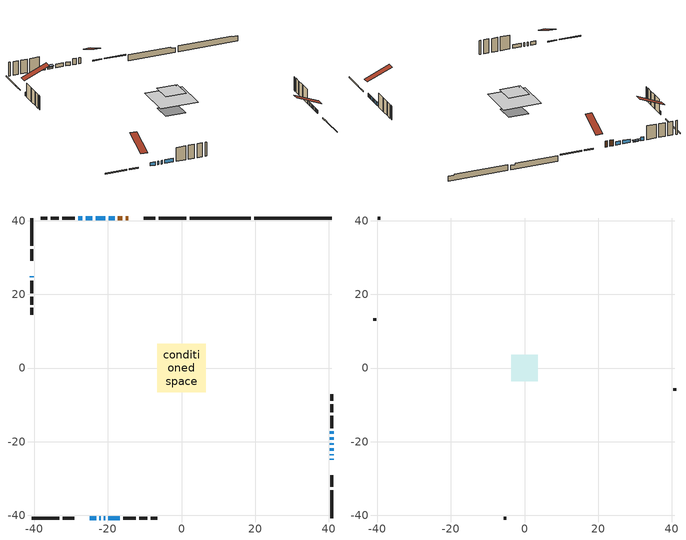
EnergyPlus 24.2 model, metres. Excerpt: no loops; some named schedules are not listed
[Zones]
conditioned space
 floor adiabatic (AdiabaticFloorConstruction): -6.53,-6.53 -6.53,6.53 6.53,6.53 6.53,-6.53 z3.53
 floor foundation (Slab1 construction): -3.45,-3.45 -3.45,3.45 3.45,3.45 3.45,-3.45 z-1.01
 floor foundation (Slab1 construction 1): -3.07,-3.07 -3.07,3.07 3.07,3.07 3.07,-3.07 z-1.01
 wall outside (RimJoist1 construction): 1.33,40.74 -6.2,40.74 / -40.74,-40.74 -33.21,-40.74 / -40.74,40.74 -40.74,33.21 / 40.74,-40.74 40.74,-33.21 z1.09:1.39
 wall outside (RimJoist3 construction): -7.13,40.74 -10.24,40.74 / -32.28,-40.74 -29.17,-40.74 / -40.74,32.28 -40.74,29.17 / 40.74,-32.28 40.74,-29.17 z1.09:1.39
 wall outside (AdiabaticWallConstruction 1): -14.5,40.74 -15.13,40.74 / -16.06,40.74 -17.26,40.74 z1.09:3.12
 wall outside (AdiabaticWallConstruction): -24.91,-40.74 -23.22,-40.74 / -18.18,40.74 -19.77,40.74 / 40.74,-24.91 40.74,-24.66 / -20.7,40.74 -23.33,40.74 / 40.74,-23.73 40.74,-23.43 / -40.74,24.91 -40.74,24.62 / -26.96,40.74 -28.08,40.74 / 40.74,-22.51 40.74,-21.76 / -22.29,-40.74 -21.98,-40.74 / 40.74,-20.83 40.74,-20.45 / -21.05,-40.74 -20.76,-40.74 / 40.74,-19.53 40.74,-18.84 / -19.84,-40.74 -16.74,-40.74 / 40.74,-17.91 40.74,-17.24 z1.09:2.31; -24.25,40.74 -26.04,40.74 z1.09:1.55
 wall outside (Wall1 construction): -29.01,40.74 -32.36,40.74 / -15.81,-40.74 -12.46,-40.74 / -40.74,23.69 -40.74,20.34 / 40.74,-16.32 40.74,-12.96 z1.09:5.97
 wall outside (Wall2 construction): -33.29,40.74 -35.47,40.74 / -11.53,-40.74 -9.35,-40.74 / -40.74,19.41 -40.74,17.23 / 40.74,-12.04 40.74,-9.85 z1.09:5.97
 wall outside (Wall3 construction): -36.4,40.74 -38.24,40.74 / -8.42,-40.74 -6.58,-40.74 / -40.74,16.3 -40.74,14.46 / 40.74,-8.93 40.74,-7.08 z1.09:5.97
 wall foundation (FoundationWall1 construction): 19.74,40.74,-1.01 19.74,40.74,1.09 38.64,40.74,1.09 38.64,40.74,0.75 40.74,40.74,0.75 40.74,40.74,-1.01
 wall foundation (FoundationWall2 construction): 2.26,40.74,-1.01 2.26,40.74,1.09 17.15,40.74,1.09 17.15,40.74,0.6 18.81,40.74,0.6 18.81,40.74,-1.01
 window (WindowConstruction): -24.91,-40.74 -23.22,-40.74 z1.09:2.31
 window (WindowConstruction 7): -18.19,40.74 -19.77,40.74 z1.09:2.31
 window (WindowConstruction 8): 40.74,-24.91 40.74,-24.66 z1.09:2.31
 window (WindowConstruction 9): -20.7,40.74 -23.33,40.74 z1.09:2.31
 window (WindowConstruction 12): 40.74,-23.73 40.74,-23.43 z1.09:2.31
 window (WindowConstruction 13): -40.74,24.91 -40.74,24.62 z1.09:2.31
 window (WindowConstruction 14): -24.26,40.74 -26.04,40.74 z1.09:1.55
 window (WindowConstruction 1): -26.96,40.74 -28.08,40.74 z1.09:2.31
 window (WindowConstruction 2): 40.74,-22.5 40.74,-21.76 z1.09:2.31
 window (WindowConstruction 3): -22.29,-40.74 -21.98,-40.74 z1.09:2.31
 window (WindowConstruction 10): 40.74,-20.83 40.74,-20.46 z1.09:2.31
 window (WindowConstruction 11): -21.05,-40.74 -20.76,-40.74 z1.09:2.31
 window (WindowConstruction 4): 40.74,-19.53 40.74,-18.84 z1.09:2.31
 window (WindowConstruction 5): -19.84,-40.74 -16.74,-40.74 z1.09:2.31
 window (WindowConstruction 6): 40.74,-17.91 40.74,-17.24 z1.09:2.31
 door (Door): -14.5,40.74 -15.13,40.74 z1.09:3.12
 door (Door 1): -16.06,40.74 -17.26,40.74 z1.09:3.12
 ceiling adiabatic (AdiabaticFloorConstruction): 6.53,-6.53 6.53,6.53 -6.53,6.53 -6.53,-6.53 z3.53
attic - vented
 floor to conditioned space (Floor1 construction Reversed): -3.58,-3.58 -3.58,3.58 3.58,3.58 3.58,-3.58 z5.97
 floor to conditioned space (Floor2 construction Reversed): -2.92,-2.92 -2.92,2.92 2.92,2.92 2.92,-2.92 z5.97
 wall outside (Wall4 construction): -39.17,40.74 -39.81,40.74 / -5.65,-40.74 -5.01,-40.74 / -40.74,13.53 -40.74,12.89 / 40.74,-6.16 40.74,-5.52 z1.09:5.97
 roof outside (Roof1 construction): -13.57,40.74,5.97 -13.57,31.86,9.66 -11.16,31.86,9.66 -11.16,40.74,5.97; -25.84,-40.74,5.97 -25.84,-31.86,9.66 -28.25,-31.86,9.66 -28.25,-40.74,5.97; -40.74,25.84,5.97 -31.86,25.84,9.66 -31.86,28.25,9.66 -40.74,28.25,5.97; 40.74,-25.84,5.97 31.86,-25.84,9.66 31.86,-28.25,9.66 40.74,-28.25,5.97
shading: -26.33,40.74 -23.96,40.74 -23.96,41.96 -26.33,41.96 z1.85
[Building]
Building 1: Terrain=Suburbs
[Site:Location]
Montreal Intl AP_QC: Latitude {deg}=45.47; Longitude {deg}=-73.74; Time Zone {hr}=-5; Elevation {m}=36; Keep Site Location Information=Yes
[Site:GroundTemperature:Shallow]
2.07863, -0.316383, -0.508184, 0.628371, 5.19101, 9.73239, 13.6695, 16.1636, 16.3755, 14.347, 10.5102, 6.10817
[Site:WaterMainsTemperature]
Calculation Method=Schedule; Temperature Schedule=mains temperature schedule
[Material] Roughness=Rough; Thermal Absorptance=0.9
Name | Thickness {m} | Conductivity {W/m-K} | Density {kg/m3} | Specific Heat {J/kg-K} | Solar Absorptance | Visible Absorptance
asphalt or fiberglass shingles | 0.00635 | 0.162714 | 1121.4 | 1465.45 | 0.4 | 0.4
ceiling loosefill ins | 0.254 | 0.0480833 | 16.02 | 1046.75 | 0.7 | 0.7
ceiling loosefill ins 1 | 0.169333 | 0.0480833 | 16.02 | 1046.75 | 0.7 | 0.7
ceiling stud and cavity | 0.1397 | 0.179902 | 65.682 | 1177.47 | 0.7 | 0.7
ceiling stud and cavity 1 | 0.1397 | 0.147193 | 65.682 | 1177.47 | 0.7 | 0.7
concrete 4.0 in. | 0.1016 | 1.803125 | 2242.8 | 837.4 | 0.7 | 0.7
concrete 8.0 in. | 0.2032 | 1.803125 | 2242.8 | 837.4 | 0.7 | 0.7
door material | 0.04445 | 0.0451087 | 512.64 | 1214.23 | 0.7 | 0.7
door material 1 | 0.04445 | 0.188738 | 512.64 | 1214.23 | 0.7 | 0.7
exterior vertical ins | 0.0719133 | 0.029427 | 32.04 | 1214.23 | 0.7 | 0.7
floor covering | 0.0127 | 0.0433444 | 54.468 | 1339.84 | 0.6 | 0.6
floor rigid ins; wall rigid ins 1 | 0.512978 | 0.029427 | 32.04 | 1214.23 | 0.7 | 0.7
floor stud and cavity | 0.1397 | 1.75129 | 37.0049 | 1207.88 | 0.7 | 0.7
furniture material conditioned space 1 | 0.1524 | 0.115458 | 640.8 | 1214.23 | 0.6 | 0.6
gypsum board | 0.0127 | 0.160291 | 801 | 837.4 | 0.6 | 0.6
gypsum board 1 | 0.0127 | 0.160291 | 801 | 837.4 | 0.7 | 0.7
osb sheathing 0.5 in. | 0.0127 | 0.115458 | 512.64 | 1214.23 | 0.7 | 0.7
osb sheathing 0.75 in. | 0.01905 | 0.115458 | 512.64 | 1214.23 | 0.7 | 0.7
osb sheathing 2.0 in. | 0.0508 | 0.115458 | 512.64 | 1214.23 | 0.7 | 0.7
rim joist rigid ins; wall rigid ins | 0.051816 | 0.029427 | 32.04 | 1214.23 | 0.7 | 0.7
rim joist stud and cavity | 0.0508 | 0.353641 | 125.044 | 1163.47 | 0.6 | 0.6
rim joist stud and cavity 1 | 0.0508 | 0.0328745 | 125.044 | 1163.47 | 0.6 | 0.6
wall stud and cavity | 0.1397 | 0.188903 | 139.0536 | 1170.24 | 0.7 | 0.7
wall stud and cavity 1 | 0.1397 | 0.146652 | 139.0536 | 1170.24 | 0.7 | 0.7
wall stud and cavity 2 | 0.1397 | 0.14347 | 139.0536 | 1170.24 | 0.7 | 0.7
wall stud and cavity 3 | 0.0889 | 6.1454 | 50.32683 | 1063.81 | 0.6 | 0.6
wall stud and cavity 4 | 0.0889 | 0.380278 | 52.3479 | 1209.89 | 0.7 | 0.7
wall stud and cavity 5 | 0.0889 | 0.391764 | 83.0341 | 1211.67 | 0.7 | 0.7
wood siding | 0.0254 | 0.102417 | 544.68 | 1172.36 | 0.4 | 0.4
wood siding 1 | 0.00254 | 0.102417 | 544.68 | 1172.36 | 0.4 | 0.4
wood siding 2; wood siding 3; wood siding 4 | 0.0254 | 0.102417 | 544.68 | 1172.36 | 0.7 | 0.7
[WindowMaterial:SimpleGlazingSystem]
Name | U-Factor {W/m2-K} | Solar Heat Gain Coefficient
WindowMaterial | 2.78903 | 0.62
WindowMaterial 1 | 2.78449 | 0.59
WindowMaterial 10 | 2.99685 | 0.59
WindowMaterial 11 | 3.01275 | 0.57
WindowMaterial 12 | 3.05874 | 0.4
WindowMaterial 13 | 2.74645 | 0.39
WindowMaterial 14 | 2.75156 | 0.42
WindowMaterial 2 | 2.77825 | 0.56
WindowMaterial 3 | 2.7578 | 0.45
WindowMaterial 4 | 3.02013 | 0.49
WindowMaterial 5 | 2.79414 | 0.65
WindowMaterial 6 | 2.77597 | 0.55
WindowMaterial 7 | 2.78847 | 0.62
WindowMaterial 8 | 6.1612 | 0.57
WindowMaterial 9 | 2.79301 | 0.62
[Construction]
AdiabaticFloorConstruction: floor stud and cavity, floor rigid ins, osb sheathing 0.75 in., floor covering
AdiabaticWallConstruction: wood siding 3, wall rigid ins 1, wall stud and cavity 4, gypsum board
AdiabaticWallConstruction 1: wood siding 4, wall rigid ins 1, wall stud and cavity 4, gypsum board
Door: door material
Door 1: door material 1
Floor1 construction Reversed: gypsum board, ceiling stud and cavity, ceiling loosefill ins
Floor2 construction Reversed: gypsum board, ceiling stud and cavity 1, ceiling loosefill ins 1
FoundationWall1 construction: concrete 8.0 in.
FoundationWall2 construction: concrete 8.0 in., gypsum board 1
furniture construction conditioned space 1: furniture material conditioned space 1
PartitionWallConstruction: gypsum board, wall stud and cavity 5, gypsum board
RimJoist1 construction: wood siding 2, osb sheathing 2.0 in., rim joist stud and cavity
RimJoist3 construction: wood siding 2, rim joist rigid ins, osb sheathing 2.0 in., rim joist stud and cavity 1
Roof1 construction: asphalt or fiberglass shingles
Slab1 construction; Slab1 construction 1: concrete 4.0 in.
Wall1 construction: wood siding, osb sheathing 0.5 in., wall stud and cavity, gypsum board
Wall2 construction: wood siding, osb sheathing 0.5 in., wall stud and cavity 1, gypsum board
Wall3 construction: wood siding, wall rigid ins, osb sheathing 0.5 in., wall stud and cavity 2, gypsum board
Wall4 construction: wood siding 1, wall stud and cavity 3
WindowConstruction: WindowMaterial
WindowConstruction 1: WindowMaterial 1
WindowConstruction 10: WindowMaterial 10
WindowConstruction 11: WindowMaterial 11
WindowConstruction 12: WindowMaterial 12
WindowConstruction 13: WindowMaterial 13
WindowConstruction 14: WindowMaterial 14
WindowConstruction 2: WindowMaterial 2
WindowConstruction 3: WindowMaterial 3
WindowConstruction 4: WindowMaterial 4
WindowConstruction 5: WindowMaterial 5
WindowConstruction 6: WindowMaterial 6
WindowConstruction 7: WindowMaterial 7
WindowConstruction 8: WindowMaterial 8
WindowConstruction 9: WindowMaterial 9
[Zone] Multiplier=1; Part of Total Floor Area=Yes
Name | Volume {m3}
attic - vented | 50.5275
conditioned space | 548.8
[Space]
Name | Zone | Volume {m3}
attic - vented 1 | attic - vented | 50.5275
conditioned space 1 | conditioned space | 548.8
[ZoneInfiltration:EffectiveLeakageArea]
infil attic - vented 1: Zone or Space=attic - vented 1; Schedule=Always On Discrete; Effective Air Leakage Area {cm2}=3413.2; Stack Coefficient=0.000596271; Wind Coefficient=1.64984e-05
[ZoneMixing]
whole house fan mix: Zone or Space=attic - vented; Schedule=Always On Continuous; Design Flow Rate Calculation Method=Flow/Zone; Design Flow Rate {m3/s}=0; Source Zone or Space=conditioned space
[SurfaceProperty:ExposedFoundationPerimeter] Exposed Perimeter Calculation Method=TotalExposedPerimeter
Name | Total Exposed Perimeter {m}
Slab1 | 21.001
Slab1 1 | 16.551
[InternalMass] Zone or ZoneList=conditioned space; Space or SpaceList=conditioned space 1
Name | Construction | Surface Area {m2}
furniture mass conditioned space 1 | furniture construction conditioned space 1 | 102.372
partition wall mass | PartitionWallConstruction | 255.93
[Lights]
interior lighting: Zone or ZoneList or Space or SpaceList=conditioned space 1; Schedule=interior lighting schedule; Design Level Calculation Method=LightingLevel; Lighting Level {W}=343.2; Return Air Fraction=0; Fraction Radiant=0.6; Fraction Visible=0.2; Fraction Replaceable=1
[People]
occupants: Zone or ZoneList or Space or SpaceList=conditioned space 1; Number of People Schedule=occupants schedule; Number of People Calculation Method=People; Number of People=3; Fraction Radiant=0.314171; Sensible Heat Fraction=0.56303; Activity Level Schedule=occupants activity schedule; Carbon Dioxide Generation Rate {m3/s-W}=0; Enable ASHRAE 55 Comfort Warnings=No; Mean Radiant Temperature Calculation Type=EnclosureAveraged
[ElectricEquipment] Zone or ZoneList or Space or SpaceList=conditioned space 1; Design Level Calculation Method=EquipmentLevel
Name | Schedule | Design Level {W} | Fraction Latent | Fraction Radiant | Fraction Lost
clothes dryer | clothes dryer schedule | 140.772 | 0.015 | 0.081 | 0.85
clothes washer | clothes washer schedule | 32.1985 | 0.03 | 0.162 | 0.7
cooking range | cooking range schedule | 215.147 | 0.08 | 0.432 | 0.2
dishwasher | dishwasher schedule | 66.8632 | 0.3 | 0.18 | 0.4
fridge | fridge schedule | 72.9452 | 0 | 0.6 | 0
mech vent bath fan 0 | mech vent bath fan 0 schedule | 50.2 | 0 | 0 | 1
mech vent house fan | mech vent house fan schedule | 0 | 0 | 0 | 1
mech vent house fan cfis | mech vent house fan cfis schedule | 0 | 0 | 0 | 0
mech vent range fan 0 | mech vent range fan 0 schedule | 57 | 0 | 0 | 1
misc plug loads | misc plug loads schedule | 494.7 | 0.045 | 0.513 | 0.1
whole house fan | Always On Discrete | 0 | 0 | 0 | 1
[OtherEquipment] Zone or ZoneList or Space or SpaceList=conditioned space 1; Design Level Calculation Method=EquipmentLevel
Name | Fuel Type | Schedule | Design Level {W} | Fraction Latent | Fraction Radiant | Fraction Lost
clothes dryer 1 | Electricity | clothes dryer schedule | 0 | 0.015 | 0.081 | 0.85
cooking range 1 | Electricity | cooking range schedule | 0 | 0.08 | 0.432 | 0.2
general water use latent | None | general water use schedule | 62.594 | 1 | 0 | 0
general water use sensible | None | general water use schedule | -61.6891 | 0 | 0.6 | 0
mech vent house fan latent load | None | Always On Discrete | 0 | 1 | 0 | 0
mech vent house fan sensible load | None | Always On Discrete | 0 | 0 | 0 | 0
water heater energy adjustment1 | Electricity | Always On Discrete | 0.01 | 0 | 0 | 1
[ZoneInfiltration:DesignFlowRate] Zone or ZoneList or Space or SpaceList=conditioned space 1; Schedule=Always On Discrete; Design Flow Rate Calculation Method=Flow/Zone; Design Flow Rate {m3/s}=0
infil flow; natural vent flow; whole house fan flow
[Foundation:Kiva] Initial Indoor Air Temperature {C}=18; Wall Height Above Grade {m}=1.09003; Wall Depth Below Slab {m}=0.2032
Name | Custom Block Material Name 1 | Custom Block Depth 1 {m} | Custom Block X Position 1 {m} | Custom Block Z Position 1 {m}
Foundation Kiva 1
Foundation Kiva 2 | exterior vertical ins | 2.10001 | 0.2159 | 0
[Foundation:Kiva:Settings]
Soil Conductivity {W/m-K}=0.849921; Soil Density {kg/m3}=1842.3; Soil Specific Heat {J/kg-K}=418.7; Ground Solar Absorptivity=0.9; Ground Thermal Absorptivity=0.9; Ground Surface Roughness {m}=0.03; Far-Field Width {m}=40; Deep-Ground Boundary Condition=ZeroFlux; Deep-Ground Depth {m}=40; Minimum Cell Dimension {m}=0.2; Maximum Cell Growth Coefficient=3; Simulation Timestep=Timestep
[Exterior:Lights]
exterior lighting: Schedule=exterior lighting schedule; Design Level {W}=75.6
[Schedule:Constant]
Name | Hourly Value
Always On Continuous; mech vent house fan schedule; mech vent house fan cfis schedule; Always On Discrete | 1
occupants activity schedule | 117.228
fridge schedule | 0
[Schedule:Week:Daily]
interior lighting schedule Week Rule - Jan1-Jan27: interior lighting schedule day, interior lighting schedule day, interior lighting schedule day, interior lighting schedule day, interior lighting schedule day, interior lighting schedule day, interior lighting schedule day, interior lighting schedule default day, interior lighting schedule default day, interior lighting schedule default day, interior lighting schedule default day, interior lighting schedule default day
interior lighting schedule Week Rule - Jan28-Feb3: interior lighting schedule day, interior lighting schedule day, interior lighting schedule day, interior lighting schedule day, interior lighting schedule day 1, interior lighting schedule day 1, interior lighting schedule day 1, interior lighting schedule default day, interior lighting schedule default day, interior lighting schedule default day, interior lighting schedule default day, interior lighting schedule default day
interior lighting schedule Week Rule - Feb4-Feb24: interior lighting schedule day 1, interior lighting schedule day 1, interior lighting schedule day 1, interior lighting schedule day 1, interior lighting schedule day 1, interior lighting schedule day 1, interior lighting schedule day 1, interior lighting schedule default day, interior lighting schedule default day, interior lighting schedule default day, interior lighting schedule default day, interior lighting schedule default day
interior lighting schedule Week Rule - Feb25-Mar3: interior lighting schedule day 1, interior lighting schedule day 1, interior lighting schedule day 1, interior lighting schedule day 1, interior lighting schedule day 2, interior lighting schedule day 2, interior lighting schedule day 2, interior lighting schedule default day, interior lighting schedule default day, interior lighting schedule default day, interior lighting schedule default day, interior lighting schedule default day
interior lighting schedule Week Rule - Mar4-Mar31: interior lighting schedule day 2, interior lighting schedule day 2, interior lighting schedule day 2, interior lighting schedule day 2, interior lighting schedule day 2, interior lighting schedule day 2, interior lighting schedule day 2, interior lighting schedule default day, interior lighting schedule default day, interior lighting schedule default day, interior lighting schedule default day, interior lighting schedule default day
interior lighting schedule Week Rule - Apr1-Apr28: interior lighting schedule day 3, interior lighting schedule day 3, interior lighting schedule day 3, interior lighting schedule day 3, interior lighting schedule day 3, interior lighting schedule day 3, interior lighting schedule day 3, interior lighting schedule default day, interior lighting schedule default day, interior lighting schedule default day, interior lighting schedule default day, interior lighting schedule default day
interior lighting schedule Week Rule - Apr29-May5: interior lighting schedule day 3, interior lighting schedule day 3, interior lighting schedule day 4, interior lighting schedule day 4, interior lighting schedule day 4, interior lighting schedule day 4, interior lighting schedule day 4, interior lighting schedule default day, interior lighting schedule default day, interior lighting schedule default day, interior lighting schedule default day, interior lighting schedule default day
interior lighting schedule Week Rule - May6-May26: interior lighting schedule day 4, interior lighting schedule day 4, interior lighting schedule day 4, interior lighting schedule day 4, interior lighting schedule day 4, interior lighting schedule day 4, interior lighting schedule day 4, interior lighting schedule default day, interior lighting schedule default day, interior lighting schedule default day, interior lighting schedule default day, interior lighting schedule default day
interior lighting schedule Week Rule - May27-Jun2: interior lighting schedule day 4, interior lighting schedule day 4, interior lighting schedule day 4, interior lighting schedule day 4, interior lighting schedule day 4, interior lighting schedule day 5, interior lighting schedule day 5, interior lighting schedule default day, interior lighting schedule default day, interior lighting schedule default day, interior lighting schedule default day, interior lighting schedule default day
interior lighting schedule Week Rule - Jun3-Jun30: interior lighting schedule day 5, interior lighting schedule day 5, interior lighting schedule day 5, interior lighting schedule day 5, interior lighting schedule day 5, interior lighting schedule day 5, interior lighting schedule day 5, interior lighting schedule default day, interior lighting schedule default day, interior lighting schedule default day, interior lighting schedule default day, interior lighting schedule default day
interior lighting schedule Week Rule - Jul1-Jul28: interior lighting schedule day 6, interior lighting schedule day 6, interior lighting schedule day 6, interior lighting schedule day 6, interior lighting schedule day 6, interior lighting schedule day 6, interior lighting schedule day 6, interior lighting schedule default day, interior lighting schedule default day, interior lighting schedule default day, interior lighting schedule default day, interior lighting schedule default day
interior lighting schedule Week Rule - Jul29-Aug4: interior lighting schedule day 6, interior lighting schedule day 6, interior lighting schedule day 6, interior lighting schedule day 7, interior lighting schedule day 7, interior lighting schedule day 7, interior lighting schedule day 7, interior lighting schedule default day, interior lighting schedule default day, interior lighting schedule default day, interior lighting schedule default day, interior lighting schedule default day
interior lighting schedule Week Rule - Aug5-Aug25: interior lighting schedule day 7, interior lighting schedule day 7, interior lighting schedule day 7, interior lighting schedule day 7, interior lighting schedule day 7, interior lighting schedule day 7, interior lighting schedule day 7, interior lighting schedule default day, interior lighting schedule default day, interior lighting schedule default day, interior lighting schedule default day, interior lighting schedule default day
interior lighting schedule Week Rule - Aug26-Sep1: interior lighting schedule day 7, interior lighting schedule day 7, interior lighting schedule day 7, interior lighting schedule day 7, interior lighting schedule day 7, interior lighting schedule day 7, interior lighting schedule day 8, interior lighting schedule default day, interior lighting schedule default day, interior lighting schedule default day, interior lighting schedule default day, interior lighting schedule default day
interior lighting schedule Week Rule - Sep2-Sep29: interior lighting schedule day 8, interior lighting schedule day 8, interior lighting schedule day 8, interior lighting schedule day 8, interior lighting schedule day 8, interior lighting schedule day 8, interior lighting schedule day 8, interior lighting schedule default day, interior lighting schedule default day, interior lighting schedule default day, interior lighting schedule default day, interior lighting schedule default day
interior lighting schedule Week Rule - Sep30-Oct6: interior lighting schedule day 8, interior lighting schedule day 9, interior lighting schedule day 9, interior lighting schedule day 9, interior lighting schedule day 9, interior lighting schedule day 9, interior lighting schedule day 9, interior lighting schedule default day, interior lighting schedule default day, interior lighting schedule default day, interior lighting schedule default day, interior lighting schedule default day
interior lighting schedule Week Rule - Oct7-Oct27: interior lighting schedule day 9, interior lighting schedule day 9, interior lighting schedule day 9, interior lighting schedule day 9, interior lighting schedule day 9, interior lighting schedule day 9, interior lighting schedule day 9, interior lighting schedule default day, interior lighting schedule default day, interior lighting schedule default day, interior lighting schedule default day, interior lighting schedule default day
interior lighting schedule Week Rule - Oct28-Nov3: interior lighting schedule day 9, interior lighting schedule day 9, interior lighting schedule day 9, interior lighting schedule day 9, interior lighting schedule day 10, interior lighting schedule day 10, interior lighting schedule day 10, interior lighting schedule default day, interior lighting schedule default day, interior lighting schedule default day, interior lighting schedule default day, interior lighting schedule default day
interior lighting schedule Week Rule - Nov4-Nov24: interior lighting schedule day 10, interior lighting schedule day 10, interior lighting schedule day 10, interior lighting schedule day 10, interior lighting schedule day 10, interior lighting schedule day 10, interior lighting schedule day 10, interior lighting schedule default day, interior lighting schedule default day, interior lighting schedule default day, interior lighting schedule default day, interior lighting schedule default day
interior lighting schedule Week Rule - Nov25-Dec1: interior lighting schedule day 10, interior lighting schedule day 10, interior lighting schedule day 10, interior lighting schedule day 10, interior lighting schedule day 10, interior lighting schedule day 10, interior lighting schedule day 11, interior lighting schedule default day, interior lighting schedule default day, interior lighting schedule default day, interior lighting schedule default day, interior lighting schedule default day
interior lighting schedule Week Rule - Dec2-Dec31: interior lighting schedule day 11, interior lighting schedule day 11, interior lighting schedule day 11, interior lighting schedule day 11, interior lighting schedule day 11, interior lighting schedule day 11, interior lighting schedule day 11, interior lighting schedule default day, interior lighting schedule default day, interior lighting schedule default day, interior lighting schedule default day, interior lighting schedule default day
occupants schedule Week Rule - Jan1-Dec31: occupants schedule day, occupants schedule day, occupants schedule day, occupants schedule day, occupants schedule day, occupants schedule day, occupants schedule day, occupants schedule default day, occupants schedule default day, occupants schedule default day, occupants schedule default day, occupants schedule default day
clothes dryer schedule Week Rule - Jan1-Dec31: clothes dryer schedule day, clothes dryer schedule day, clothes dryer schedule day, clothes dryer schedule day, clothes dryer schedule day, clothes dryer schedule day, clothes dryer schedule day, clothes dryer schedule default day, clothes dryer schedule default day, clothes dryer schedule default day, clothes dryer schedule default day, clothes dryer schedule default day
clothes washer schedule Week Rule - Jan1-Dec31: clothes washer schedule day, clothes washer schedule day, clothes washer schedule day, clothes washer schedule day, clothes washer schedule day, clothes washer schedule day, clothes washer schedule day, clothes washer schedule default day, clothes washer schedule default day, clothes washer schedule default day, clothes washer schedule default day, clothes washer schedule default day
cooking range schedule Week Rule - Jan1-Dec31: cooking range schedule day, cooking range schedule day, cooking range schedule day, cooking range schedule day, cooking range schedule day, cooking range schedule day, cooking range schedule day, cooking range schedule default day, cooking range schedule default day, cooking range schedule default day, cooking range schedule default day, cooking range schedule default day
dishwasher schedule Week Rule - Jan1-Dec31: dishwasher schedule day, dishwasher schedule day, dishwasher schedule day, dishwasher schedule day, dishwasher schedule day, dishwasher schedule day, dishwasher schedule day, dishwasher schedule default day, dishwasher schedule default day, dishwasher schedule default day, dishwasher schedule default day, dishwasher schedule default day
mech vent bath fan 0 schedule Week Rule - Jan1-Dec31: mech vent bath fan 0 schedule day, mech vent bath fan 0 schedule day, mech vent bath fan 0 schedule day, mech vent bath fan 0 schedule day, mech vent bath fan 0 schedule day, mech vent bath fan 0 schedule day, mech vent bath fan 0 schedule day, mech vent bath fan 0 schedule default day, mech vent bath fan 0 schedule default day, mech vent bath fan 0 schedule default day, mech vent bath fan 0 schedule default day, mech vent bath fan 0 schedule default day
mech vent range fan 0 schedule Week Rule - Jan1-Dec31: mech vent range fan 0 schedule day, mech vent range fan 0 schedule day, mech vent range fan 0 schedule day, mech vent range fan 0 schedule day, mech vent range fan 0 schedule day, mech vent range fan 0 schedule day, mech vent range fan 0 schedule day, mech vent range fan 0 schedule default day, mech vent range fan 0 schedule default day, mech vent range fan 0 schedule default day, mech vent range fan 0 schedule default day, mech vent range fan 0 schedule default day
misc plug loads schedule Week Rule - Jan1-Dec31: misc plug loads schedule day, misc plug loads schedule day, misc plug loads schedule day, misc plug loads schedule day, misc plug loads schedule day, misc plug loads schedule day, misc plug loads schedule day, misc plug loads schedule default day, misc plug loads schedule default day, misc plug loads schedule default day, misc plug loads schedule default day, misc plug loads schedule default day
general water use schedule Week Rule - Jan1-Dec31: general water use schedule day, general water use schedule day, general water use schedule day, general water use schedule day, general water use schedule day, general water use schedule day, general water use schedule day, general water use schedule default day, general water use schedule default day, general water use schedule default day, general water use schedule default day, general water use schedule default day
exterior lighting schedule Week Rule - Jan1-Jan27: exterior lighting schedule day, exterior lighting schedule day, exterior lighting schedule day, exterior lighting schedule day, exterior lighting schedule day, exterior lighting schedule day, exterior lighting schedule day, exterior lighting schedule default day, exterior lighting schedule default day, exterior lighting schedule default day, exterior lighting schedule default day, exterior lighting schedule default day
exterior lighting schedule Week Rule - Jan28-Feb3: exterior lighting schedule day, exterior lighting schedule day, exterior lighting schedule day, exterior lighting schedule day, exterior lighting schedule day 1, exterior lighting schedule day 1, exterior lighting schedule day 1, exterior lighting schedule default day, exterior lighting schedule default day, exterior lighting schedule default day, exterior lighting schedule default day, exterior lighting schedule default day
exterior lighting schedule Week Rule - Feb4-Feb24: exterior lighting schedule day 1, exterior lighting schedule day 1, exterior lighting schedule day 1, exterior lighting schedule day 1, exterior lighting schedule day 1, exterior lighting schedule day 1, exterior lighting schedule day 1, exterior lighting schedule default day, exterior lighting schedule default day, exterior lighting schedule default day, exterior lighting schedule default day, exterior lighting schedule default day
exterior lighting schedule Week Rule - Feb25-Mar3: exterior lighting schedule day 1, exterior lighting schedule day 1, exterior lighting schedule day 1, exterior lighting schedule day 1, exterior lighting schedule day 2, exterior lighting schedule day 2, exterior lighting schedule day 2, exterior lighting schedule default day, exterior lighting schedule default day, exterior lighting schedule default day, exterior lighting schedule default day, exterior lighting schedule default day
exterior lighting schedule Week Rule - Mar4-Mar31: exterior lighting schedule day 2, exterior lighting schedule day 2, exterior lighting schedule day 2, exterior lighting schedule day 2, exterior lighting schedule day 2, exterior lighting schedule day 2, exterior lighting schedule day 2, exterior lighting schedule default day, exterior lighting schedule default day, exterior lighting schedule default day, exterior lighting schedule default day, exterior lighting schedule default day
exterior lighting schedule Week Rule - Apr1-Apr28: exterior lighting schedule day 3, exterior lighting schedule day 3, exterior lighting schedule day 3, exterior lighting schedule day 3, exterior lighting schedule day 3, exterior lighting schedule day 3, exterior lighting schedule day 3, exterior lighting schedule default day, exterior lighting schedule default day, exterior lighting schedule default day, exterior lighting schedule default day, exterior lighting schedule default day
exterior lighting schedule Week Rule - Apr29-May5: exterior lighting schedule day 3, exterior lighting schedule day 3, exterior lighting schedule day 4, exterior lighting schedule day 4, exterior lighting schedule day 4, exterior lighting schedule day 4, exterior lighting schedule day 4, exterior lighting schedule default day, exterior lighting schedule default day, exterior lighting schedule default day, exterior lighting schedule default day, exterior lighting schedule default day
exterior lighting schedule Week Rule - May6-May26: exterior lighting schedule day 4, exterior lighting schedule day 4, exterior lighting schedule day 4, exterior lighting schedule day 4, exterior lighting schedule day 4, exterior lighting schedule day 4, exterior lighting schedule day 4, exterior lighting schedule default day, exterior lighting schedule default day, exterior lighting schedule default day, exterior lighting schedule default day, exterior lighting schedule default day
exterior lighting schedule Week Rule - May27-Jun2: exterior lighting schedule day 4, exterior lighting schedule day 4, exterior lighting schedule day 4, exterior lighting schedule day 4, exterior lighting schedule day 4, exterior lighting schedule day 5, exterior lighting schedule day 5, exterior lighting schedule default day, exterior lighting schedule default day, exterior lighting schedule default day, exterior lighting schedule default day, exterior lighting schedule default day
exterior lighting schedule Week Rule - Jun3-Jun30: exterior lighting schedule day 5, exterior lighting schedule day 5, exterior lighting schedule day 5, exterior lighting schedule day 5, exterior lighting schedule day 5, exterior lighting schedule day 5, exterior lighting schedule day 5, exterior lighting schedule default day, exterior lighting schedule default day, exterior lighting schedule default day, exterior lighting schedule default day, exterior lighting schedule default day
exterior lighting schedule Week Rule - Jul1-Jul28: exterior lighting schedule day 6, exterior lighting schedule day 6, exterior lighting schedule day 6, exterior lighting schedule day 6, exterior lighting schedule day 6, exterior lighting schedule day 6, exterior lighting schedule day 6, exterior lighting schedule default day, exterior lighting schedule default day, exterior lighting schedule default day, exterior lighting schedule default day, exterior lighting schedule default day
exterior lighting schedule Week Rule - Jul29-Aug4: exterior lighting schedule day 6, exterior lighting schedule day 6, exterior lighting schedule day 6, exterior lighting schedule day 7, exterior lighting schedule day 7, exterior lighting schedule day 7, exterior lighting schedule day 7, exterior lighting schedule default day, exterior lighting schedule default day, exterior lighting schedule default day, exterior lighting schedule default day, exterior lighting schedule default day
exterior lighting schedule Week Rule - Aug5-Aug25: exterior lighting schedule day 7, exterior lighting schedule day 7, exterior lighting schedule day 7, exterior lighting schedule day 7, exterior lighting schedule day 7, exterior lighting schedule day 7, exterior lighting schedule day 7, exterior lighting schedule default day, exterior lighting schedule default day, exterior lighting schedule default day, exterior lighting schedule default day, exterior lighting schedule default day
exterior lighting schedule Week Rule - Aug26-Sep1: exterior lighting schedule day 7, exterior lighting schedule day 7, exterior lighting schedule day 7, exterior lighting schedule day 7, exterior lighting schedule day 7, exterior lighting schedule day 7, exterior lighting schedule day 8, exterior lighting schedule default day, exterior lighting schedule default day, exterior lighting schedule default day, exterior lighting schedule default day, exterior lighting schedule default day
[Schedule:Year]
interior lighting schedule: interior lighting schedule Week Rule - Jan1-Jan27, 1, 1, 1, 27, interior lighting schedule Week Rule - Jan28-Feb3, 1, 28, 2, 3, interior lighting schedule Week Rule - Feb4-Feb24, 2, 4, 2, 24, interior lighting schedule Week Rule - Feb25-Mar3, 2, 25, 3, 3, interior lighting schedule Week Rule - Mar4-Mar31, 3, 4, 3, 31, interior lighting schedule Week Rule - Apr1-Apr28, 4, 1, 4, 28, interior lighting schedule Week Rule - Apr29-May5, 4, 29, 5, 5, interior lighting schedule Week Rule - May6-May26, 5, 6, 5, 26, interior lighting schedule Week Rule - May27-Jun2, 5, 27, 6, 2, interior lighting schedule Week Rule - Jun3-Jun30, 6, 3, 6, 30, interior lighting schedule Week Rule - Jul1-Jul28, 7, 1, 7, 28, interior lighting schedule Week Rule - Jul29-Aug4, 7, 29, 8, 4, interior lighting schedule Week Rule - Aug5-Aug25, 8, 5, 8, 25, interior lighting schedule Week Rule - Aug26-Sep1, 8, 26, 9, 1, interior lighting schedule Week Rule - Sep2-Sep29, 9, 2, 9, 29, interior lighting schedule Week Rule - Sep30-Oct6, 9, 30, 10, 6, interior lighting schedule Week Rule - Oct7-Oct27, 10, 7, 10, 27, interior lighting schedule Week Rule - Oct28-Nov3, 10, 28, 11, 3, interior lighting schedule Week Rule - Nov4-Nov24, 11, 4, 11, 24, interior lighting schedule Week Rule - Nov25-Dec1, 11, 25, 12, 1, interior lighting schedule Week Rule - Dec2-Dec31, 12, 2, 12, 31
occupants schedule: occupants schedule Week Rule - Jan1-Dec31, 1, 1, 12, 31
clothes dryer schedule: clothes dryer schedule Week Rule - Jan1-Dec31, 1, 1, 12, 31
clothes washer schedule: clothes washer schedule Week Rule - Jan1-Dec31, 1, 1, 12, 31
cooking range schedule: cooking range schedule Week Rule - Jan1-Dec31, 1, 1, 12, 31
dishwasher schedule: dishwasher schedule Week Rule - Jan1-Dec31, 1, 1, 12, 31
mech vent bath fan 0 schedule: mech vent bath fan 0 schedule Week Rule - Jan1-Dec31, 1, 1, 12, 31
mech vent range fan 0 schedule: mech vent range fan 0 schedule Week Rule - Jan1-Dec31, 1, 1, 12, 31
misc plug loads schedule: misc plug loads schedule Week Rule - Jan1-Dec31, 1, 1, 12, 31
general water use schedule: general water use schedule Week Rule - Jan1-Dec31, 1, 1, 12, 31
exterior lighting schedule: exterior lighting schedule Week Rule - Jan1-Jan27, 1, 1, 1, 27, exterior lighting schedule Week Rule - Jan28-Feb3, 1, 28, 2, 3, exterior lighting schedule Week Rule - Feb4-Feb24, 2, 4, 2, 24, exterior lighting schedule Week Rule - Feb25-Mar3, 2, 25, 3, 3, exterior lighting schedule Week Rule - Mar4-Mar31, 3, 4, 3, 31, exterior lighting schedule Week Rule - Apr1-Apr28, 4, 1, 4, 28, exterior lighting schedule Week Rule - Apr29-May5, 4, 29, 5, 5, exterior lighting schedule Week Rule - May6-May26, 5, 6, 5, 26, exterior lighting schedule Week Rule - May27-Jun2, 5, 27, 6, 2, exterior lighting schedule Week Rule - Jun3-Jun30, 6, 3, 6, 30, exterior lighting schedule Week Rule - Jul1-Jul28, 7, 1, 7, 28, exterior lighting schedule Week Rule - Jul29-Aug4, 7, 29, 8, 4, exterior lighting schedule Week Rule - Aug5-Aug25, 8, 5, 8, 25, exterior lighting schedule Week Rule - Aug26-Sep1, 8, 26, 9, 1, exterior lighting schedule Week Rule - Sep2-Sep29, 9, 2, 9, 29, exterior lighting schedule Week Rule - Sep30-Oct6, 9, 30, 10, 6, exterior lighting schedule Week Rule - Oct7-Oct27, 10, 7, 10, 27, exterior lighting schedule Week Rule - Oct28-Nov3, 10, 28, 11, 3, exterior lighting schedule Week Rule - Nov4-Nov24, 11, 4, 11, 24, exterior lighting schedule Week Rule - Nov25-Dec1, 11, 25, 12, 1, exterior lighting schedule Week Rule - Dec2-Dec31, 12, 2, 12, 31
[Schedule:Compact]
mains temperature schedule: Through: 01/01, For: AllDays, Until: 24:00, 6.56833, Through: 01/02, For: AllDays, Until: 24:00, 6.48722, Through: 01/03, For: AllDays, Until: 24:00, 6.40722, Through: 01/04, For: AllDays, Until: 24:00, 6.32889, Through: 01/05, For: AllDays, Until: 24:00, 6.25167, Through: 01/06, For: AllDays, Until: 24:00, 6.17611, Through: 01/07, For: AllDays, Until: 24:00, 6.10222, Through: 01/08, For: AllDays, Until: 24:00, 6.02944, Through: 01/09, For: AllDays, Until: 24:00, 5.95833, Through: 01/10, For: AllDays, Until: 24:00, 5.88889, Through: 01/11, For: AllDays, Until: 24:00, 5.82056, Through: 01/12, For: AllDays, Until: 24:00, 5.75444, Through: 01/13, For: AllDays, Until: 24:00, 5.68944, Through: 01/14, For: AllDays, Until: 24:00, 5.62611, Through: 01/15, For: AllDays, Until: 24:00, 5.56444, Through: 01/16, For: AllDays, Until: 24:00, 5.50444, Through: 01/17, For: AllDays, Until: 24:00, 5.44611, Through: 01/18, For: AllDays, Until: 24:00, 5.38944, Through: 01/19, For: AllDays, Until: 24:00, 5.33389, Through: 01/20, For: AllDays, Until: 24:00, 5.28111, Through: 01/21, For: AllDays, Until: 24:00, 5.22944, Through: 01/22, For: AllDays, Until: 24:00, 5.17944, Through: 01/23, For: AllDays, Until: 24:00, 5.13111, Through: 01/24, For: AllDays, Until: 24:00, 5.085, Through: 01/25, For: AllDays, Until: 24:00, 5.04056, Through: 01/26, For: AllDays, Until: 24:00, 4.99778, Through: 01/27, For: AllDays, Until: 24:00, 4.95667, Through: 01/28, For: AllDays, Until: 24:00, 4.91778, Through: 01/29, For: AllDays, Until: 24:00, 4.88056, Through: 01/30, For: AllDays, Until: 24:00, 4.845, Through: 01/31, For: AllDays, Until: 24:00, 4.81167, Through: 02/01, For: AllDays, Until: 24:00, 4.77944, Through: 02/02, For: AllDays, Until: 24:00, 4.75, Through: 02/03, For: AllDays, Until: 24:00, 4.72167, Through: 02/04, For: AllDays, Until: 24:00, 4.69611, Through: 02/05, For: AllDays, Until: 24:00, 4.67167, Through: 02/06, For: AllDays, Until: 24:00, 4.64944, Through: 02/07, For: AllDays, Until: 24:00, 4.62889, Through: 02/08, For: AllDays, Until: 24:00, 4.61056, Through: 02/09, For: AllDays, Until: 24:00, 4.59389, Through: 02/10, For: AllDays, Until: 24:00, 4.57944, Through: 02/11, For: AllDays, Until: 24:00, 4.56667, Through: 02/12, For: AllDays, Until: 24:00, 4.55611, Through: 02/13, For: AllDays, Until: 24:00, 4.54722, Through: 02/14, For: AllDays, Until: 24:00, 4.54056, Through: 02/15, For: AllDays, Until: 24:00, 4.53556, Through: 02/16, For: AllDays, Until: 24:00, 4.53278, Through: 02/17, For: AllDays, Until: 24:00, 4.53167, Through: 02/18, For: AllDays, Until: 24:00, 4.53278, Through: 02/19, For: AllDays, Until: 24:00, 4.53556, Through: 02/20, For: AllDays, Until: 24:00, 4.54056, Through: 02/21, For: AllDays, Until: 24:00, 4.54722, Through: 02/22, For: AllDays, Until: 24:00, 4.55611, Through: 02/23, For: AllDays, Until: 24:00, 4.56667, Through: 02/24, For: AllDays, Until: 24:00, 4.57944, Through: 02/25, For: AllDays, Until: 24:00, 4.59389, Through: 02/26, For: AllDays, Until: 24:00, 4.61056, Through: 02/27, For: AllDays, Until: 24:00, 4.62889, Through: 02/28, For: AllDays, Until: 24:00, 4.64889, Through: 03/01, For: AllDays, Until: 24:00, 4.67111, Through: 03/02, For: AllDays, Until: 24:00, 4.69556, Through: 03/03, For: AllDays, Until: 24:00, 4.72167, Through: 03/04, For: AllDays, Until: 24:00, 4.74944, Through: 03/05, For: AllDays, Until: 24:00, 4.77944, Through: 03/06, For: AllDays, Until: 24:00, 4.81111, Through: 03/07, For: AllDays, Until: 24:00, 4.84444, Through: 03/08, For: AllDays, Until: 24:00, 4.88, Through: 03/09, For: AllDays, Until: 24:00, 4.91722, Through: 03/10, For: AllDays, Until: 24:00, 4.95611, Through: 03/11, For: AllDays, Until: 24:00, 4.99722, Through: 03/12, For: AllDays, Until: 24:00, 5.04, Through: 03/13, For: AllDays, Until: 24:00, 5.08444, Through: 03/14, For: AllDays, Until: 24:00, 5.13056, Through: 03/15, For: AllDays, Until: 24:00, 5.17889, Through: 03/16, For: AllDays, Until: 24:00, 5.22833, Through: 03/17, For: AllDays, Until: 24:00, 5.28, Through: 03/18, For: AllDays, Until: 24:00, 5.33333, Through: 03/19, For: AllDays, Until: 24:00, 5.38833, Through: 03/20, For: AllDays, Until: 24:00, 5.445, Through: 03/21, For: AllDays, Until: 24:00, 5.50333, Through: 03/22, For: AllDays, Until: 24:00, 5.56333, Through: 03/23, For: AllDays, Until: 24:00, 5.625, Through: 03/24, For: AllDays, Until: 24:00, 5.68833, Through: 03/25, For: AllDays, Until: 24:00, 5.75333, Through: 03/26, For: AllDays, Until: 24:00, 5.81944, Through: 03/27, For: AllDays, Until: 24:00, 5.88778, Through: 03/28, For: AllDays, Until: 24:00, 5.95722, Through: 03/29, For: AllDays, Until: 24:00, 6.02833, Through: 03/30, For: AllDays, Until: 24:00, 6.10111, Through: 03/31, For: AllDays, Until: 24:00, 6.175, Through: 04/01, For: AllDays, Until: 24:00, 6.25056, Through: 04/02, For: AllDays, Until: 24:00, 6.32778, Through: 04/03, For: AllDays, Until: 24:00, 6.40611, Through: 04/04, For: AllDays, Until: 24:00, 6.48556, Through: 04/05, For: AllDays, Until: 24:00, 6.56722, Through: 04/06, For: AllDays, Until: 24:00, 6.64944, Through: 04/07, For: AllDays, Until: 24:00, 6.73333, Through: 04/08, For: AllDays, Until: 24:00, 6.81833, Through: 04/09, For: AllDays, Until: 24:00, 6.905, Through: 04/10, For: AllDays, Until: 24:00, 6.99278, Through: 04/11, For: AllDays, Until: 24:00, 7.08111, Through: 04/12, For: AllDays, Until: 24:00, 7.17167, Through: 04/13, For: AllDays, Until: 24:00, 7.26278, Through: 04/14, For: AllDays, Until: 24:00, 7.355, Through: 04/15, For: AllDays, Until: 24:00, 7.44833, Through: 04/16, For: AllDays, Until: 24:00, 7.54278, Through: 04/17, For: AllDays, Until: 24:00, 7.63889, Through: 04/18, For: AllDays, Until: 24:00, 7.735, Through: 04/19, For: AllDays, Until: 24:00, 7.83278, Through: 04/20, For: AllDays, Until: 24:00, 7.93167, Through: 04/21, For: AllDays, Until: 24:00, 8.03111, Through: 04/22, For: AllDays, Until: 24:00, 8.13167, Through: 04/23, For: AllDays, Until: 24:00, 8.23278, Through: 04/24, For: AllDays, Until: 24:00, 8.335, Through: 04/25, For: AllDays, Until: 24:00, 8.43778, Through: 04/26, For: AllDays, Until: 24:00, 8.54167, Through: 04/27, For: AllDays, Until: 24:00, 8.64611, Through: 04/28, For: AllDays, Until: 24:00, 8.75167, Through: 04/29, For: AllDays, Until: 24:00, 8.85778, Through: 04/30, For: AllDays, Until: 24:00, 8.96444, Through: 05/01, For: AllDays, Until: 24:00, 9.07167, Through: 05/02, For: AllDays, Until: 24:00, 9.17944, Through: 05/03, For: AllDays, Until: 24:00, 9.28778, Through: 05/04, For: AllDays, Until: 24:00, 9.39667, Through: 05/05, For: AllDays, Until: 24:00, 9.50667, Through: 05/06, For: AllDays, Until: 24:00, 9.61667, Through: 05/07, For: AllDays, Until: 24:00, 9.72667, Through: 05/08, For: AllDays, Until: 24:00, 9.83778, Through: 05/09, For: AllDays, Until: 24:00, 9.94889, Through: 05/10, For: AllDays, Until: 24:00, 10.0606, Through: 05/11, For: AllDays, Until: 24:00, 10.1722, Through: 05/12, For: AllDays, Until: 24:00, 10.2844, Through: 05/13, For: AllDays, Until: 24:00, 10.3967, Through: 05/14, For: AllDays, Until: 24:00, 10.5094, Through: 05/15, For: AllDays, Until: 24:00, 10.6222, Through: 05/16, For: AllDays, Until: 24:00, 10.735, Through: 05/17, For: AllDays, Until: 24:00, 10.8478, Through: 05/18, For: AllDays, Until: 24:00, 10.9611, Through: 05/19, For: AllDays, Until: 24:00, 11.0744, Through: 05/20, For: AllDays, Until: 24:00, 11.1872, Through: 05/21, For: AllDays, Until: 24:00, 11.3006, Through: 05/22, For: AllDays, Until: 24:00, 11.4133, Through: 05/23, For: AllDays, Until: 24:00, 11.5267, Through: 05/24, For: AllDays, Until: 24:00, 11.6394, Through: 05/25, For: AllDays, Until: 24:00, 11.7522, Through: 05/26, For: AllDays, Until: 24:00, 11.8644, Through: 05/27, For: AllDays, Until: 24:00, 11.9767, Through: 05/28, For: AllDays, Until: 24:00, 12.0889, Through: 05/29, For: AllDays, Until: 24:00, 12.2006, Through: 05/30, For: AllDays, Until: 24:00, 12.3122, Through: 05/31, For: AllDays, Until: 24:00, 12.4228, Through: 06/01, For: AllDays, Until: 24:00, 12.5339, Through: 06/02, For: AllDays, Until: 24:00, 12.6439, Through: 06/03, For: AllDays, Until: 24:00, 12.7539, Through: 06/04, For: AllDays, Until: 24:00, 12.8628, Through: 06/05, For: AllDays, Until: 24:00, 12.9717, Through: 06/06, For: AllDays, Until: 24:00, 13.08, Through: 06/07, For: AllDays, Until: 24:00, 13.1878, Through: 06/08, For: AllDays, Until: 24:00, 13.2944, Through: 06/09, For: AllDays, Until: 24:00, 13.4011, Through: 06/10, For: AllDays, Until: 24:00, 13.5067, Through: 06/11, For: AllDays, Until: 24:00, 13.6117, Through: 06/12, For: AllDays, Until: 24:00, 13.7156, Through: 06/13, For: AllDays, Until: 24:00, 13.8194, Through: 06/14, For: AllDays, Until: 24:00, 13.9222, Through: 06/15, For: AllDays, Until: 24:00, 14.0239, Through: 06/16, For: AllDays, Until: 24:00, 14.125, Through: 06/17, For: AllDays, Until: 24:00, 14.225, Through: 06/18, For: AllDays, Until: 24:00, 14.3239, Through: 06/19, For: AllDays, Until: 24:00, 14.4222, Through: 06/20, For: AllDays, Until: 24:00, 14.5194, Through: 06/21, For: AllDays, Until: 24:00, 14.6156, Through: 06/22, For: AllDays, Until: 24:00, 14.7106, Through: 06/23, For: AllDays, Until: 24:00, 14.805, Through: 06/24, For: AllDays, Until: 24:00, 14.8978, Through: 06/25, For: AllDays, Until: 24:00, 14.9894, Through: 06/26, For: AllDays, Until: 24:00, 15.0806, Through: 06/27, For: AllDays, Until: 24:00, 15.17, Through: 06/28, For: AllDays, Until: 24:00, 15.2583, Through: 06/29, For: AllDays, Until: 24:00, 15.3456, Through: 06/30, For: AllDays, Until: 24:00, 15.4311, Through: 07/01, For: AllDays, Until: 24:00, 15.5161, Through: 07/02, For: AllDays, Until: 24:00, 15.5989, Through: 07/03, For: AllDays, Until: 24:00, 15.6811, Through: 07/04, For: AllDays, Until: 24:00, 15.7617, Through: 07/05, For: AllDays, Until: 24:00, 15.8411, Through: 07/06, For: AllDays, Until: 24:00, 15.9189, Through: 07/07, For: AllDays, Until: 24:00, 15.995, Through: 07/08, For: AllDays, Until: 24:00, 16.07, Through: 07/09, For: AllDays, Until: 24:00, 16.1433, Through: 07/10, For: AllDays, Until: 24:00, 16.2156, Through: 07/11, For: AllDays, Until: 24:00, 16.2861, Through: 07/12, For: AllDays, Until: 24:00, 16.355, Through: 07/13, For: AllDays, Until: 24:00, 16.4222, Through: 07/14, For: AllDays, Until: 24:00, 16.4878, Through: 07/15, For: AllDays, Until: 24:00, 16.5522, Through: 07/16, For: AllDays, Until: 24:00, 16.615, Through: 07/17, For: AllDays, Until: 24:00, 16.6756, Through: 07/18, For: AllDays, Until: 24:00, 16.735, Through: 07/19, For: AllDays, Until: 24:00, 16.7928, Through: 07/20, For: AllDays, Until: 24:00, 16.8489, Through: 07/21, For: AllDays, Until: 24:00, 16.9028, Through: 07/22, For: AllDays, Until: 24:00, 16.9556, Through: 07/23, For: AllDays, Until: 24:00, 17.0061, Through: 07/24, For: AllDays, Until: 24:00, 17.0556, Through: 07/25, For: AllDays, Until: 24:00, 17.1028, Through: 07/26, For: AllDays, Until: 24:00, 17.1483, Through: 07/27, For: AllDays, Until: 24:00, 17.1917, Through: 07/28, For: AllDays, Until: 24:00, 17.2339, Through: 07/29, For: AllDays, Until: 24:00, 17.2739, Through: 07/30, For: AllDays, Until: 24:00, 17.3122, Through: 07/31, For: AllDays, Until: 24:00, 17.3489, Through: 08/01, For: AllDays, Until: 24:00, 17.3833, Through: 08/02, For: AllDays, Until: 24:00, 17.4161, Through: 08/03, For: AllDays, Until: 24:00, 17.4467, Through: 08/04, For: AllDays, Until: 24:00, 17.4761, Through: 08/05, For: AllDays, Until: 24:00, 17.5028, Through: 08/06, For: AllDays, Until: 24:00, 17.5283, Through: 08/07, For: AllDays, Until: 24:00, 17.5517, Through: 08/08, For: AllDays, Until: 24:00, 17.5728, Through: 08/09, For: AllDays, Until: 24:00, 17.5922, Through: 08/10, For: AllDays, Until: 24:00, 17.61, Through: 08/11, For: AllDays, Until: 24:00, 17.6256, Through: 08/12, For: AllDays, Until: 24:00, 17.6394, Through: 08/13, For: AllDays, Until: 24:00, 17.6511, Through: 08/14, For: AllDays, Until: 24:00, 17.6611, Through: 08/15, For: AllDays, Until: 24:00, 17.6689, Through: 08/16, For: AllDays, Until: 24:00, 17.675, Through: 08/17, For: AllDays, Until: 24:00, 17.6789, Through: 08/18, For: AllDays, Until: 24:00, 17.6811, Through: 08/19, For: AllDays, Until: 24:00, 17.6811, Through: 08/20, For: AllDays, Until: 24:00, 17.6794, Through: 08/21, For: AllDays, Until: 24:00, 17.6756, Through: 08/22, For: AllDays, Until: 24:00, 17.67, Through: 08/23, For: AllDays, Until: 24:00, 17.6622, Through: 08/24, For: AllDays, Until: 24:00, 17.6528, Through: 08/25, For: AllDays, Until: 24:00, 17.6411, Through: 08/26, For: AllDays, Until: 24:00, 17.6278, Through: 08/27, For: AllDays, Until: 24:00, 17.6122, Through: 08/28, For: AllDays, Until: 24:00, 17.595, Through: 08/29, For: AllDays, Until: 24:00, 17.5756, Through: 08/30, For: AllDays, Until: 24:00, 17.5544, Through: 08/31, For: AllDays, Until: 24:00, 17.5311, Through: 09/01, For: AllDays, Until: 24:00, 17.5061, Through: 09/02, For: AllDays, Until: 24:00, 17.4794, Through: 09/03, For: AllDays, Until: 24:00, 17.4506, Through: 09/04, For: AllDays, Until: 24:00, 17.42, Through: 09/05, For: AllDays, Until: 24:00, 17.3878, Through: 09/06, For: AllDays, Until: 24:00, 17.3533, Through: 09/07, For: AllDays, Until: 24:00, 17.3172, Through: 09/08, For: AllDays, Until: 24:00, 17.2789, Through: 09/09, For: AllDays, Until: 24:00, 17.2389, Through: 09/10, For: AllDays, Until: 24:00, 17.1972, Through: 09/11, For: AllDays, Until: 24:00, 17.1539, Through: 09/12, For: AllDays, Until: 24:00, 17.1083, Through: 09/13, For: AllDays, Until: 24:00, 17.0617, Through: 09/14, For: AllDays, Until: 24:00, 17.0128, Through: 09/15, For: AllDays, Until: 24:00, 16.9622, Through: 09/16, For: AllDays, Until: 24:00, 16.9094, Through: 09/17, For: AllDays, Until: 24:00, 16.8556, Through: 09/18, For: AllDays, Until: 24:00, 16.8, Through: 09/19, For: AllDays, Until: 24:00, 16.7422, Through: 09/20, For: AllDays, Until: 24:00, 16.6833, Through: 09/21, For: AllDays, Until: 24:00, 16.6228, Through: 09/22, For: AllDays, Until: 24:00, 16.56, Through: 09/23, For: AllDays, Until: 24:00, 16.4961, Through: 09/24, For: AllDays, Until: 24:00, 16.4306, Through: 09/25, For: AllDays, Until: 24:00, 16.3633, Through: 09/26, For: AllDays, Until: 24:00, 16.295, Through: 09/27, For: AllDays, Until: 24:00, 16.2244, Through: 09/28, For: AllDays, Until: 24:00, 16.1528, Through: 09/29, For: AllDays, Until: 24:00, 16.0794, Through: 09/30, For: AllDays, Until: 24:00, 16.0044, Through: 10/01, For: AllDays, Until: 24:00, 15.9283, Through: 10/02, For: AllDays, Until: 24:00, 15.8511, Through: 10/03, For: AllDays, Until: 24:00, 15.7717, Through: 10/04, For: AllDays, Until: 24:00, 15.6917, Through: 10/05, For: AllDays, Until: 24:00, 15.6094, Through: 10/06, For: AllDays, Until: 24:00, 15.5267, Through: 10/07, For: AllDays, Until: 24:00, 15.4422, Through: 10/08, For: AllDays, Until: 24:00, 15.3567, Through: 10/09, For: AllDays, Until: 24:00, 15.2694, Through: 10/10, For: AllDays, Until: 24:00, 15.1811, Through: 10/11, For: AllDays, Until: 24:00, 15.0917, Through: 10/12, For: AllDays, Until: 24:00, 15.0011, Through: 10/13, For: AllDays, Until: 24:00, 14.9094, Through: 10/14, For: AllDays, Until: 24:00, 14.8167, Through: 10/15, For: AllDays, Until: 24:00, 14.7228, Through: 10/16, For: AllDays, Until: 24:00, 14.6278, Through: 10/17, For: AllDays, Until: 24:00, 14.5317, Through: 10/18, For: AllDays, Until: 24:00, 14.4344, Through: 10/19, For: AllDays, Until: 24:00, 14.3367, Through: 10/20, For: AllDays, Until: 24:00, 14.2378, Through: 10/21, For: AllDays, Until: 24:00, 14.1378, Through: 10/22, For: AllDays, Until: 24:00, 14.0367, Through: 10/23, For: AllDays, Until: 24:00, 13.935, Through: 10/24, For: AllDays, Until: 24:00, 13.8322, Through: 10/25, For: AllDays, Until: 24:00, 13.7289, Through: 10/26, For: AllDays, Until: 24:00, 13.625, Through: 10/27, For: AllDays, Until: 24:00, 13.52, Through: 10/28, For: AllDays, Until: 24:00, 13.4144, Through: 10/29, For: AllDays, Until: 24:00, 13.3083, Through: 10/30, For: AllDays, Until: 24:00, 13.2011, Through: 10/31, For: AllDays, Until: 24:00, 13.0939, Through: 11/01, For: AllDays, Until: 24:00, 12.9856, Through: 11/02, For: AllDays, Until: 24:00, 12.8767, Through: 11/03, For: AllDays, Until: 24:00, 12.7678, Through: 11/04, For: AllDays, Until: 24:00, 12.6578, Through: 11/05, For: AllDays, Until: 24:00, 12.5478, Through: 11/06, For: AllDays, Until: 24:00, 12.4372, Through: 11/07, For: AllDays, Until: 24:00, 12.3261, Through: 11/08, For: AllDays, Until: 24:00, 12.215, Through: 11/09, For: AllDays, Until: 24:00, 12.1033, Through: 11/10, For: AllDays, Until: 24:00, 11.9911, Through: 11/11, For: AllDays, Until: 24:00, 11.8789, Through: 11/12, For: AllDays, Until: 24:00, 11.7667, Through: 11/13, For: AllDays, Until: 24:00, 11.6539, Through: 11/14, For: AllDays, Until: 24:00, 11.5411, Through: 11/15, For: AllDays, Until: 24:00, 11.4278, Through: 11/16, For: AllDays, Until: 24:00, 11.315, Through: 11/17, For: AllDays, Until: 24:00, 11.2017, Through: 11/18, For: AllDays, Until: 24:00, 11.0889, Through: 11/19, For: AllDays, Until: 24:00, 10.9756, Through: 11/20, For: AllDays, Until: 24:00, 10.8622, Through: 11/21, For: AllDays, Until: 24:00, 10.7494, Through: 11/22, For: AllDays, Until: 24:00, 10.6367, Through: 11/23, For: AllDays, Until: 24:00, 10.5239, Through: 11/24, For: AllDays, Until: 24:00, 10.4111, Through: 11/25, For: AllDays, Until: 24:00, 10.2989, Through: 11/26, For: AllDays, Until: 24:00, 10.1867, Through: 11/27, For: AllDays, Until: 24:00, 10.0744, Through: 11/28, For: AllDays, Until: 24:00, 9.96333, Through: 11/29, For: AllDays, Until: 24:00, 9.85167, Through: 11/30, For: AllDays, Until: 24:00, 9.74111, Through: 12/01, For: AllDays, Until: 24:00, 9.63056, Through: 12/02, For: AllDays, Until: 24:00, 9.52056, Through: 12/03, For: AllDays, Until: 24:00, 9.41111, Through: 12/04, For: AllDays, Until: 24:00, 9.30167, Through: 12/05, For: AllDays, Until: 24:00, 9.19333, Through: 12/06, For: AllDays, Until: 24:00, 9.08556, Through: 12/07, For: AllDays, Until: 24:00, 8.97778, Through: 12/08, For: AllDays, Until: 24:00, 8.87111, Through: 12/09, For: AllDays, Until: 24:00, 8.765, Through: 12/10, For: AllDays, Until: 24:00, 8.66, Through: 12/11, For: AllDays, Until: 24:00, 8.555, Through: 12/12, For: AllDays, Until: 24:00, 8.45111, Through: 12/13, For: AllDays, Until: 24:00, 8.34833, Through: 12/14, For: AllDays, Until: 24:00, 8.24611, Through: 12/15, For: AllDays, Until: 24:00, 8.14444, Through: 12/16, For: AllDays, Until: 24:00, 8.04389, Through: 12/17, For: AllDays, Until: 24:00, 7.94444, Through: 12/18, For: AllDays, Until: 24:00, 7.84556, Through: 12/19, For: AllDays, Until: 24:00, 7.74778, Through: 12/20, For: AllDays, Until: 24:00, 7.65111, Through: 12/21, For: AllDays, Until: 24:00, 7.555, Through: 12/22, For: AllDays, Until: 24:00, 7.46056, Through: 12/23, For: AllDays, Until: 24:00, 7.36667, Through: 12/24, For: AllDays, Until: 24:00, 7.27444, Through: 12/25, For: AllDays, Until: 24:00, 7.18278, Through: 12/26, For: AllDays, Until: 24:00, 7.09278, Through: 12/27, For: AllDays, Until: 24:00, 7.00389, Through: 12/28, For: AllDays, Until: 24:00, 6.91611, Through: 12/29, For: AllDays, Until: 24:00, 6.82944, Through: 12/30, For: AllDays, Until: 24:00, 6.74389, Through: 12/31, For: AllDays, Until: 24:00, 6.66
